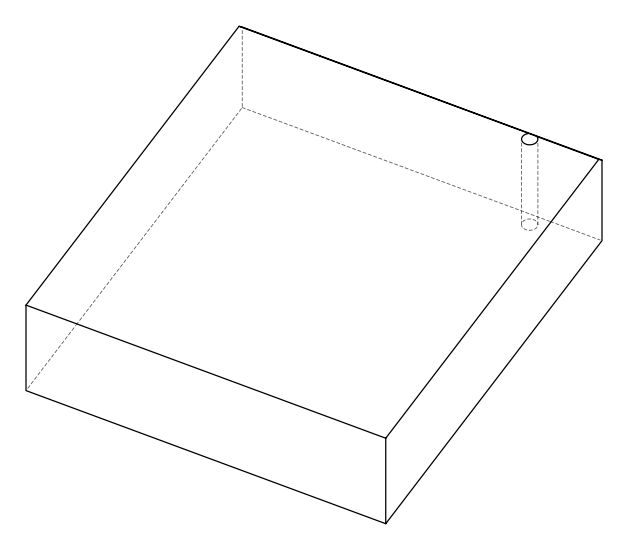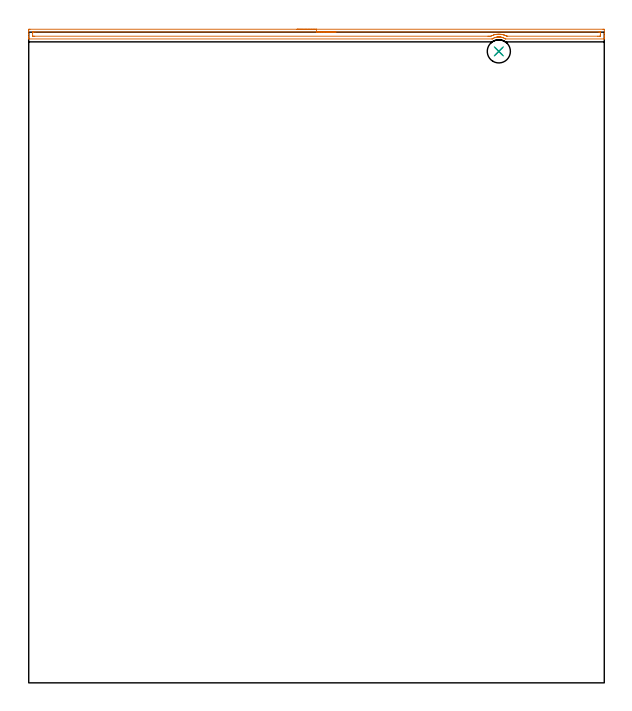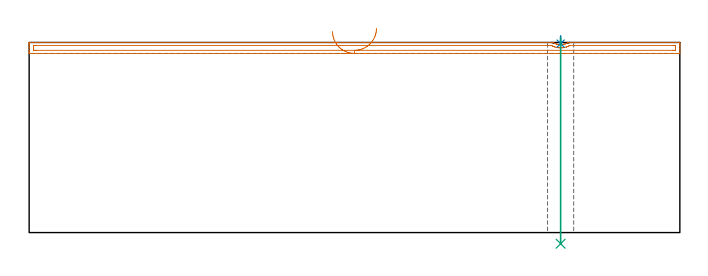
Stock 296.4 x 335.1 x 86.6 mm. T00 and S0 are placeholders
(PLAN: 3 operations, 2 tool changes, 5.3 min)
(1 AREA_MILL | FG_CHAMFER_SURFACE | UGT0205_001 | 4.93 min | 3710 mm3)
(2 SPOT_DRILL | STEP1HOLE | NXT0321_9005460120000 | 0.03 min | 2 mm3)
(3 DRILL_THROUGH_HOLE_INTO_CENTER | STEP1HOLE | UGT0301_229 | 0.38 min | 9605 mm3)
(TOOL UGT0205_001 | Chamfer Mill 20 x 3 x 45 deg. | D20 FL50 Z2)
(TOOL NXT0321_9005460120000 | NC Spot Drill, 142deg, 12mm, Carbide, Uncoated | D12 PA142 FL30 Z2)
(TOOL UGT0301_229 | Twist Drill 11.9 mm | D11.9 PA118 FL100 Z2)
(OP 1 AREA_MILL)
G17 G21 G94 G90
T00 M6
G54
G17 G0 G90 X138.2 Y336.6 S1061 M3
G43 Z96.6 H0
Z91.6
G94 G1 X138.238 Z90.728 F250.
X138.352 Z89.863
X138.541 Z89.012
X138.803 Z88.18
X139.137 Z87.374
X139.54 Z86.6
X140.008 Z85.864
X140.54 Z85.172
X141.129 Z84.529
X141.772 Z83.939
X142.464 Z83.408
X143.2 Z82.94
X143.974 Z82.537
X144.78 Z82.203
X145.612 Z81.941
X146.464 Z81.752
X147.328 Z81.638
X148.2 Z81.6
X295.768
X296.094 Y336.598
X296.39 Y336.593 Z81.603
X296.4 Y336.28 Z81.916
Y334.536 Z83.658
Y333.152 Z85.044
Y332.792 Z85.403
Y332.071 Z86.129
Y331.864 Z86.335
X296.398 Y331.731 Z86.461
X296.39 Y331.603 Z86.588
X296.215 Y331.6 Z86.6
X245.684
X245.479 Y331.603 Z86.589
X245.23 Y331.753 Z86.447
X245.022 Y331.875 Z86.324
X244.73 Y332.028 Z86.169
X244.287 Y332.222 Z85.977
X244.05 Y332.306 Z85.894
X243.836 Y332.381 Z85.818
X243.448 Y332.481 Z85.716
X243.391 Y332.497 Z85.701
X243.01 Y332.574 Z85.626
X242.942 Y332.588 Z85.612
X242.855 Y332.6 Z85.6
X242.452 Y332.635 Z85.564
X242.301 Y332.644 Z85.556
X242.203 Z85.554
X242.107 Y332.643 Z85.549
X242.073 Y332.644 Z85.55
X242.071
X242.031 Y332.642 Z85.548
X241.96 Y332.644 Z85.549
X241.696 Y332.63 Z85.568
X241.539 Y332.617 Z85.583
X241.346 Y332.6 Z85.6
X241.154 Y332.569 Z85.631
X240.765 Y332.485 Z85.712
X240.706 Y332.472 Z85.725
X240.363 Y332.378 Z85.821
X240.261 Y332.349 Z85.85
X239.81 Y332.18 Z86.02
X239.424 Y332. Z86.197
X239.367 Y331.974 Z86.223
X238.954 Y331.742 Z86.458
X238.892 Y331.706 Z86.492
X238.719 Y331.604 Z86.589
X238.529 Y331.6 Z86.6
X0.185
X0.01 Y331.603 Z86.588
X0.002 Y331.731 Z86.461
X0. Y331.864 Z86.335
Y332.071 Z86.129
Y332.792 Z85.403
Y334.024 Z84.172
Y335.408 Z82.787
Y336.024 Z82.172
X0.003 Y336.28 Z81.916
X0.01 Y336.593 Z81.603
X0.306 Y336.598 Z81.6
X0.632 Y336.6
X148.2
Y335.186 Z83.014
X293.313
X293.979 Y335.185 Z83.015
X294.21 Y335.183 Z83.017
X294.339 Y335.179 Z83.021
X294.391 Y335.174 Z83.026
X294.393 Y335.145 Z83.055
X294.398 Y335. Z83.2
X294.399 Y333.664 Z84.536
X294.398 Y333.256 Z84.944
X294.392 Y333.117 Z85.083
X294.386 Y333.021 Z85.179
X294.312 Y333.02 Z85.18
X293.979 Y333.016 Z85.184
X293.751 Y333.015 Z85.185
X293.085 Y333.014 Z85.186
X246.579 Y333.015 Z85.185
X246.349 Y333.016 Z85.184
X246.268 Y333.018 Z85.182
X246.229 Y333.021 Z85.179
X246.173 Y333.041 Z85.159
X245.943 Y333.148 Z85.052
X245.684 Y333.267 Z84.933
X245.36 Y333.408 Z84.792
X244.853 Y333.602 Z84.598
X244.79 Y333.624 Z84.576
X244.668 Y333.664 Z84.536
X243.896 Y333.859 Z84.341
X243.642 Y333.912 Z84.288
X243.284 Y333.974 Z84.226
X243.001 Y334.005 Z84.195
X242.618 Y334.038 Z84.162
X242.107 Y334.054 Z84.146
X241.716 Y334.045 Z84.155
X241.213 Y334.006 Z84.194
X240.898 Y333.971 Z84.229
X240.318 Y333.861 Z84.339
X240.152 Y333.826 Z84.374
X239.525 Y333.664 Z84.536
X239.424 Y333.633 Z84.567
X238.806 Y333.395 Z84.805
X238.692 Y333.347 Z84.853
X238.529 Y333.276 Z84.924
X238.19 Y333.123 Z85.077
X237.965 Y333.021 Z85.179
X237.635 Y333.017 Z85.183
X237.406 Y333.015 Z85.185
X236.741 Y333.014 Z85.186
X236.513
X3.087
X2.421 Y333.015 Z85.185
X2.19 Y333.017 Z85.183
X2.061 Y333.021 Z85.179
X2.009 Y333.026 Z85.174
X2.007 Y333.055 Z85.145
X2.002 Y333.2 Z85.
X2.001 Y334.536 Z83.664
X2.002 Y334.944 Z83.256
X2.008 Y335.083 Z83.117
X2.014 Y335.179 Z83.021
X2.088 Y335.181 Z83.019
X2.421 Y335.184 Z83.016
X2.649 Y335.185 Z83.015
X3.315 Y335.186 Z83.014
X148.2
X149.072 Z83.052
X149.936 Z83.166
X150.788 Z83.355
X151.62 Z83.617
X152.426 Z83.951
X153.2 Z84.354
X153.936 Z84.823
X154.628 Z85.354
X155.271 Z85.943
X155.86 Z86.586
X156.392 Z87.278
X156.86 Z88.014
X157.263 Z88.788
X157.597 Z89.594
X157.859 Z90.426
X158.048 Z91.278
X158.162 Z92.143
X158.2 Z93.014
G0 Z96.6
M5
M2
(OP 2 SPOT_DRILL)
G17 G21 G94 G90
T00 M6
G54
G17 G0 G90 X242.1 Y325.2 S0 M3
G43 Z96.6 H0
G94 G81 G98 Z86.088 F250. R89.6
G80
M5
M2
(OP 3 DRILL_THROUGH_HOLE_INTO_CENTER)
G17 G21 G94 G90
T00 M6
G54
G17 G0 G90 X242.1 Y325.2 S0 M3
G43 Z96.6 H0
G94 G73 G98 Z-5.075 F250. Q11.459 R88.6
G80
M5
M2
